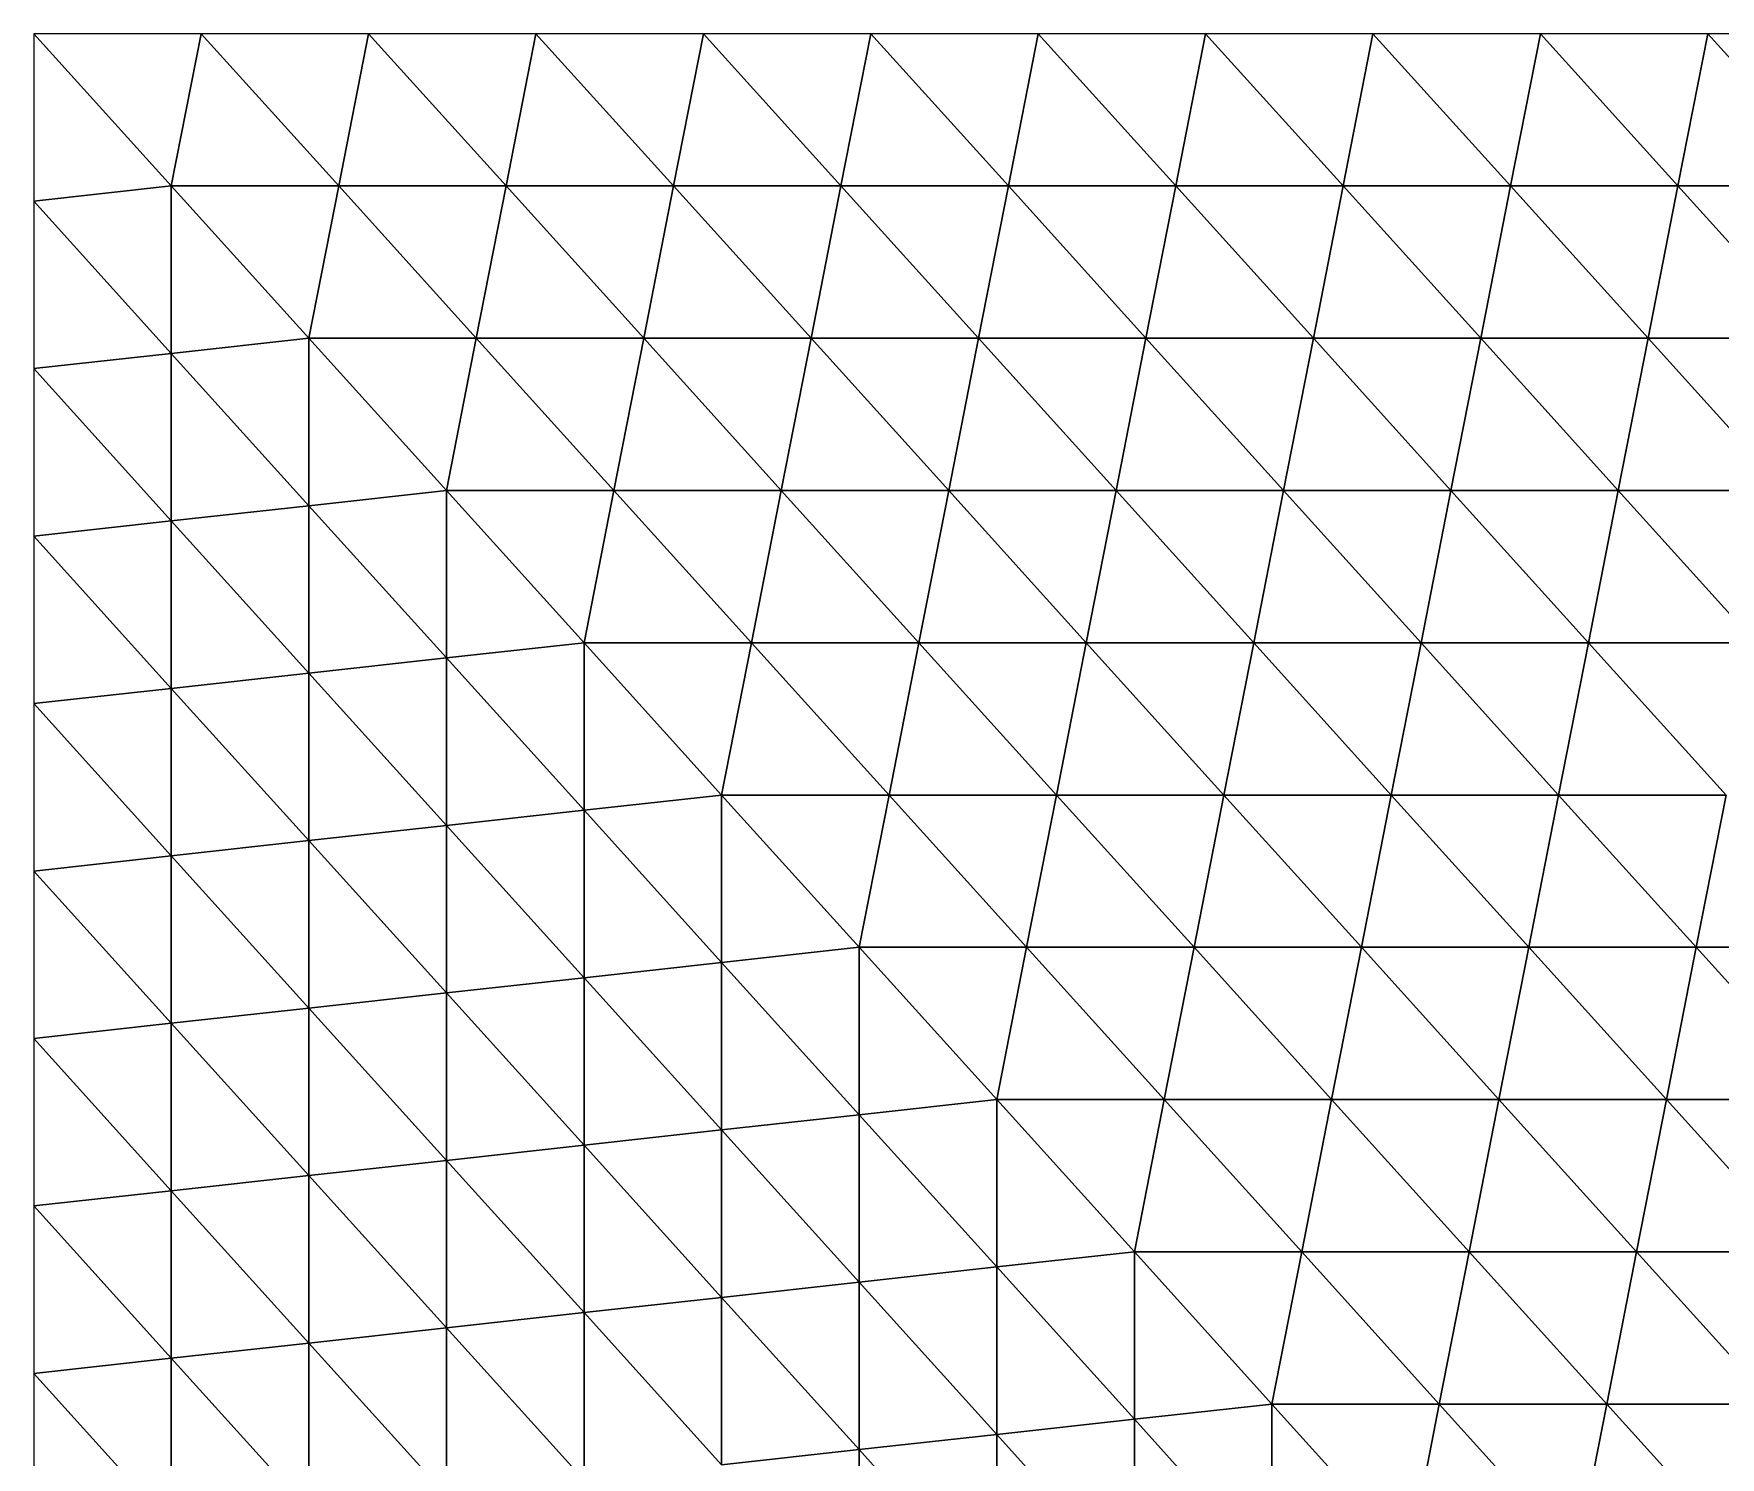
# Model space of a CAD drawing. Extents: x 100 to 350, y 100 to 150.
# Drawn here: x 250 to 265.74, y 136.72 to 150 of the extents above; entities that cross this region are included whole.
import ezdxf

# ---------------------------------------------------------------- set-up
doc = ezdxf.new("R2010")
doc.units = 0

msp = doc.modelspace()

# ---------------------------------------------------------------- linework, layer by layer
at = {"color": 1}
for p, q in [((251.28406, 148.579372), (250, 150)), ((250, 150), (251.28406, 148.579372)), ((251.5625, 150), (251.28406, 148.579372)), ((251.28406, 148.579372), (251.5625, 150)), ((252.84656, 148.579372), (251.5625, 150)), ((251.5625, 150), (252.84656, 148.579372)), ((252.84656, 148.579372), (253.125, 150)), ((253.125, 150), (252.84656, 148.579372)), ((253.125, 150), (254.40906, 148.579372)), ((254.40906, 148.579372), (253.125, 150)), ((254.6875, 150), (254.40906, 148.579372)), ((254.40906, 148.579372), (254.6875, 150)), ((255.97156, 148.579372), (254.6875, 150)), ((254.6875, 150), (255.97156, 148.579372)), ((255.97156, 148.579372), (256.25, 150)), ((256.25, 150), (255.97156, 148.579372)), ((256.25, 150), (257.53406, 148.579372)), ((257.53406, 148.579372), (256.25, 150)), ((257.8125, 150), (257.53406, 148.579372)), ((257.53406, 148.579372), (257.8125, 150)), ((259.09656, 148.579372), (257.8125, 150)), ((257.8125, 150), (259.09656, 148.579372)), ((259.375, 150), (259.09656, 148.579372)), ((259.09656, 148.579372), (259.375, 150)), ((260.65906, 148.579372), (259.375, 150)), ((259.375, 150), (260.65906, 148.579372)), ((260.9375, 150), (260.65906, 148.579372)), ((260.65906, 148.579372), (260.9375, 150)), ((262.22156, 148.579372), (260.9375, 150)), ((260.9375, 150), (262.22156, 148.579372)), ((262.22156, 148.579372), (262.5, 150)), ((262.5, 150), (262.22156, 148.579372)), ((262.5, 150), (263.78406, 148.579372)), ((263.78406, 148.579372), (262.5, 150)), ((264.0625, 150), (263.78406, 148.579372)), ((263.78406, 148.579372), (264.0625, 150)), ((265.34656, 148.579372), (264.0625, 150)), ((264.0625, 150), (265.34656, 148.579372)), ((265.625, 150), (265.34656, 148.579372)), ((265.34656, 148.579372), (265.625, 150)), ((266.90906, 148.579372), (265.625, 150)), ((265.625, 150), (266.90906, 148.579372)), ((251.28406, 148.579372), (250, 148.4375)), ((250, 148.4375), (251.28406, 148.579372)), ((251.28406, 147.016872), (251.28406, 148.579372)), ((252.84656, 148.579372), (251.28406, 148.579372)), ((251.28406, 148.579372), (252.568121, 147.158744)), ((251.28406, 148.579372), (252.84656, 148.579372)), ((252.568121, 147.158744), (251.28406, 148.579372)), ((251.28406, 148.579372), (251.28406, 147.016872)), ((252.568121, 147.158744), (252.84656, 148.579372)), ((252.84656, 148.579372), (252.568121, 147.158744)), ((254.130621, 147.158744), (252.84656, 148.579372)), ((252.84656, 148.579372), (254.130621, 147.158744)), ((254.40906, 148.579372), (252.84656, 148.579372)), ((252.84656, 148.579372), (254.40906, 148.579372)), ((254.130621, 147.158744), (254.40906, 148.579372)), ((254.40906, 148.579372), (254.130621, 147.158744)), ((255.97156, 148.579372), (254.40906, 148.579372)), ((254.40906, 148.579372), (255.693121, 147.158744)), ((254.40906, 148.579372), (255.97156, 148.579372)), ((255.693121, 147.158744), (254.40906, 148.579372)), ((255.693121, 147.158744), (255.97156, 148.579372)), ((255.97156, 148.579372), (255.693121, 147.158744)), ((257.255621, 147.158744), (255.97156, 148.579372)), ((255.97156, 148.579372), (257.255621, 147.158744)), ((257.53406, 148.579372), (255.97156, 148.579372)), ((255.97156, 148.579372), (257.53406, 148.579372)), ((257.53406, 148.579372), (257.255621, 147.158744)), ((257.255621, 147.158744), (257.53406, 148.579372)), ((258.818121, 147.158744), (257.53406, 148.579372)), ((257.53406, 148.579372), (259.09656, 148.579372)), ((259.09656, 148.579372), (257.53406, 148.579372)), ((257.53406, 148.579372), (258.818121, 147.158744)), ((259.09656, 148.579372), (258.818121, 147.158744)), ((258.818121, 147.158744), (259.09656, 148.579372)), ((259.09656, 148.579372), (260.65906, 148.579372)), ((259.09656, 148.579372), (260.380621, 147.158744)), ((260.65906, 148.579372), (259.09656, 148.579372)), ((260.380621, 147.158744), (259.09656, 148.579372)), ((260.380621, 147.158744), (260.65906, 148.579372)), ((260.65906, 148.579372), (260.380621, 147.158744)), ((262.22156, 148.579372), (260.65906, 148.579372)), ((260.65906, 148.579372), (261.943121, 147.158744)), ((260.65906, 148.579372), (262.22156, 148.579372)), ((261.943121, 147.158744), (260.65906, 148.579372)), ((261.943121, 147.158744), (262.22156, 148.579372)), ((262.22156, 148.579372), (261.943121, 147.158744)), ((263.505621, 147.158744), (262.22156, 148.579372)), ((263.78406, 148.579372), (262.22156, 148.579372)), ((262.22156, 148.579372), (263.505621, 147.158744)), ((262.22156, 148.579372), (263.78406, 148.579372)), ((263.78406, 148.579372), (263.505621, 147.158744)), ((263.505621, 147.158744), (263.78406, 148.579372)), ((263.78406, 148.579372), (265.34656, 148.579372)), ((265.068121, 147.158744), (263.78406, 148.579372)), ((265.34656, 148.579372), (263.78406, 148.579372)), ((263.78406, 148.579372), (265.068121, 147.158744)), ((265.34656, 148.579372), (265.068121, 147.158744)), ((265.068121, 147.158744), (265.34656, 148.579372)), ((265.34656, 148.579372), (266.90906, 148.579372)), ((265.34656, 148.579372), (266.630621, 147.158744)), ((266.90906, 148.579372), (265.34656, 148.579372)), ((266.630621, 147.158744), (265.34656, 148.579372)), ((250, 148.4375), (251.28406, 147.016872)), ((251.28406, 147.016872), (250, 148.4375)), ((251.28406, 147.016872), (252.568121, 147.158744)), ((252.568121, 147.158744), (251.28406, 147.016872)), ((254.130621, 147.158744), (252.568121, 147.158744)), ((252.568121, 147.158744), (253.852181, 145.738116)), ((253.852181, 145.738116), (252.568121, 147.158744)), ((252.568121, 147.158744), (252.568121, 145.596244)), ((252.568121, 147.158744), (254.130621, 147.158744)), ((252.568121, 145.596244), (252.568121, 147.158744)), ((253.852181, 145.738116), (254.130621, 147.158744)), ((254.130621, 147.158744), (253.852181, 145.738116)), ((255.414681, 145.738116), (254.130621, 147.158744)), ((254.130621, 147.158744), (255.414681, 145.738116)), ((255.693121, 147.158744), (254.130621, 147.158744)), ((254.130621, 147.158744), (255.693121, 147.158744)), ((255.414681, 145.738116), (255.693121, 147.158744)), ((255.693121, 147.158744), (255.414681, 145.738116)), ((255.693121, 147.158744), (257.255621, 147.158744)), ((256.977181, 145.738116), (255.693121, 147.158744)), ((257.255621, 147.158744), (255.693121, 147.158744)), ((255.693121, 147.158744), (256.977181, 145.738116)), ((257.255621, 147.158744), (256.977181, 145.738116)), ((256.977181, 145.738116), (257.255621, 147.158744)), ((257.255621, 147.158744), (258.818121, 147.158744)), ((257.255621, 147.158744), (258.539681, 145.738116)), ((258.818121, 147.158744), (257.255621, 147.158744)), ((258.539681, 145.738116), (257.255621, 147.158744)), ((258.818121, 147.158744), (258.539681, 145.738116)), ((258.539681, 145.738116), (258.818121, 147.158744)), ((260.380621, 147.158744), (258.818121, 147.158744)), ((258.818121, 147.158744), (260.102181, 145.738116)), ((260.102181, 145.738116), (258.818121, 147.158744)), ((258.818121, 147.158744), (260.380621, 147.158744)), ((260.102181, 145.738116), (260.380621, 147.158744)), ((260.380621, 147.158744), (260.102181, 145.738116)), ((261.664681, 145.738116), (260.380621, 147.158744)), ((260.380621, 147.158744), (261.664681, 145.738116)), ((261.943121, 147.158744), (260.380621, 147.158744)), ((260.380621, 147.158744), (261.943121, 147.158744)), ((261.664681, 145.738116), (261.943121, 147.158744)), ((261.943121, 147.158744), (261.664681, 145.738116)), ((261.943121, 147.158744), (263.505621, 147.158744)), ((263.227181, 145.738116), (261.943121, 147.158744)), ((263.505621, 147.158744), (261.943121, 147.158744)), ((261.943121, 147.158744), (263.227181, 145.738116)), ((263.505621, 147.158744), (263.227181, 145.738116)), ((263.227181, 145.738116), (263.505621, 147.158744)), ((263.505621, 147.158744), (265.068121, 147.158744)), ((263.505621, 147.158744), (264.789681, 145.738116)), ((265.068121, 147.158744), (263.505621, 147.158744)), ((264.789681, 145.738116), (263.505621, 147.158744)), ((264.789681, 145.738116), (265.068121, 147.158744)), ((265.068121, 147.158744), (264.789681, 145.738116)), ((266.630621, 147.158744), (265.068121, 147.158744)), ((265.068121, 147.158744), (266.352181, 145.738116)), ((266.352181, 145.738116), (265.068121, 147.158744)), ((265.068121, 147.158744), (266.630621, 147.158744)), ((251.28406, 147.016872), (250, 146.875)), ((250, 146.875), (251.28406, 147.016872)), ((251.28406, 145.454372), (250, 146.875)), ((250, 146.875), (251.28406, 145.454372)), ((251.28406, 145.454372), (251.28406, 147.016872)), ((252.568121, 145.596244), (251.28406, 147.016872)), ((251.28406, 147.016872), (251.28406, 145.454372)), ((251.28406, 147.016872), (252.568121, 145.596244)), ((253.852181, 145.738116), (252.568121, 145.596244)), ((252.568121, 145.596244), (253.852181, 145.738116)), ((253.852181, 144.175616), (253.852181, 145.738116)), ((255.414681, 145.738116), (253.852181, 145.738116)), ((253.852181, 145.738116), (255.136242, 144.317488)), ((253.852181, 145.738116), (255.414681, 145.738116)), ((255.136242, 144.317488), (253.852181, 145.738116)), ((253.852181, 145.738116), (253.852181, 144.175616)), ((255.136242, 144.317488), (255.414681, 145.738116)), ((255.414681, 145.738116), (255.136242, 144.317488)), ((256.698742, 144.317488), (255.414681, 145.738116)), ((255.414681, 145.738116), (256.698742, 144.317488)), ((256.977181, 145.738116), (255.414681, 145.738116)), ((255.414681, 145.738116), (256.977181, 145.738116)), ((256.977181, 145.738116), (256.698742, 144.317488)), ((256.698742, 144.317488), (256.977181, 145.738116)), ((258.261242, 144.317488), (256.977181, 145.738116)), ((258.539681, 145.738116), (256.977181, 145.738116)), ((256.977181, 145.738116), (258.261242, 144.317488)), ((256.977181, 145.738116), (258.539681, 145.738116)), ((258.539681, 145.738116), (258.261242, 144.317488)), ((258.261242, 144.317488), (258.539681, 145.738116)), ((258.539681, 145.738116), (260.102181, 145.738116)), ((258.539681, 145.738116), (259.823742, 144.317488)), ((260.102181, 145.738116), (258.539681, 145.738116)), ((259.823742, 144.317488), (258.539681, 145.738116)), ((259.823742, 144.317488), (260.102181, 145.738116)), ((260.102181, 145.738116), (259.823742, 144.317488)), ((261.664681, 145.738116), (260.102181, 145.738116)), ((260.102181, 145.738116), (261.386242, 144.317488)), ((260.102181, 145.738116), (261.664681, 145.738116)), ((261.386242, 144.317488), (260.102181, 145.738116)), ((261.386242, 144.317488), (261.664681, 145.738116)), ((261.664681, 145.738116), (261.386242, 144.317488)), ((262.948742, 144.317488), (261.664681, 145.738116)), ((261.664681, 145.738116), (262.948742, 144.317488)), ((263.227181, 145.738116), (261.664681, 145.738116)), ((261.664681, 145.738116), (263.227181, 145.738116)), ((262.948742, 144.317488), (263.227181, 145.738116)), ((263.227181, 145.738116), (262.948742, 144.317488)), ((264.789681, 145.738116), (263.227181, 145.738116)), ((263.227181, 145.738116), (264.511242, 144.317488)), ((264.511242, 144.317488), (263.227181, 145.738116)), ((263.227181, 145.738116), (264.789681, 145.738116)), ((264.511242, 144.317488), (264.789681, 145.738116)), ((264.789681, 145.738116), (264.511242, 144.317488)), ((266.073742, 144.317488), (264.789681, 145.738116)), ((264.789681, 145.738116), (266.073742, 144.317488)), ((266.352181, 145.738116), (264.789681, 145.738116)), ((264.789681, 145.738116), (266.352181, 145.738116)), ((251.28406, 145.454372), (250, 145.3125)), ((250, 145.3125), (251.28406, 145.454372)), ((251.28406, 145.454372), (252.568121, 145.596244)), ((252.568121, 145.596244), (251.28406, 145.454372)), ((251.28406, 143.891872), (251.28406, 145.454372)), ((252.568121, 144.033744), (251.28406, 145.454372)), ((251.28406, 145.454372), (251.28406, 143.891872)), ((251.28406, 145.454372), (252.568121, 144.033744)), ((252.568121, 145.596244), (253.852181, 144.175616)), ((253.852181, 144.175616), (252.568121, 145.596244)), ((252.568121, 145.596244), (252.568121, 144.033744)), ((252.568121, 144.033744), (252.568121, 145.596244)), ((250, 145.3125), (251.28406, 143.891872)), ((251.28406, 143.891872), (250, 145.3125)), ((253.852181, 144.175616), (255.136242, 144.317488)), ((255.136242, 144.317488), (253.852181, 144.175616)), ((255.136242, 144.317488), (256.698742, 144.317488)), ((256.420302, 142.89686), (255.136242, 144.317488)), ((255.136242, 144.317488), (255.136242, 142.754988)), ((256.698742, 144.317488), (255.136242, 144.317488)), ((255.136242, 144.317488), (256.420302, 142.89686)), ((255.136242, 142.754988), (255.136242, 144.317488)), ((256.698742, 144.317488), (256.420302, 142.89686)), ((256.420302, 142.89686), (256.698742, 144.317488)), ((256.698742, 144.317488), (258.261242, 144.317488)), ((258.261242, 144.317488), (256.698742, 144.317488)), ((256.698742, 144.317488), (257.982802, 142.89686)), ((257.982802, 142.89686), (256.698742, 144.317488)), ((258.261242, 144.317488), (257.982802, 142.89686)), ((257.982802, 142.89686), (258.261242, 144.317488)), ((259.823742, 144.317488), (258.261242, 144.317488)), ((258.261242, 144.317488), (259.545302, 142.89686)), ((259.545302, 142.89686), (258.261242, 144.317488)), ((258.261242, 144.317488), (259.823742, 144.317488)), ((259.545302, 142.89686), (259.823742, 144.317488)), ((259.823742, 144.317488), (259.545302, 142.89686)), ((261.107802, 142.89686), (259.823742, 144.317488)), ((259.823742, 144.317488), (261.386242, 144.317488)), ((261.386242, 144.317488), (259.823742, 144.317488)), ((259.823742, 144.317488), (261.107802, 142.89686)), ((261.107802, 142.89686), (261.386242, 144.317488)), ((261.386242, 144.317488), (261.107802, 142.89686)), ((262.948742, 144.317488), (261.386242, 144.317488)), ((261.386242, 144.317488), (262.670302, 142.89686)), ((261.386242, 144.317488), (262.948742, 144.317488)), ((262.670302, 142.89686), (261.386242, 144.317488)), ((262.670302, 142.89686), (262.948742, 144.317488)), ((262.948742, 144.317488), (262.670302, 142.89686)), ((264.232802, 142.89686), (262.948742, 144.317488)), ((264.511242, 144.317488), (262.948742, 144.317488)), ((262.948742, 144.317488), (264.232802, 142.89686)), ((262.948742, 144.317488), (264.511242, 144.317488)), ((264.511242, 144.317488), (264.232802, 142.89686)), ((264.232802, 142.89686), (264.511242, 144.317488)), ((266.073742, 144.317488), (264.511242, 144.317488)), ((264.511242, 144.317488), (265.795302, 142.89686)), ((264.511242, 144.317488), (266.073742, 144.317488)), ((265.795302, 142.89686), (264.511242, 144.317488)), ((251.28406, 143.891872), (252.568121, 144.033744)), ((252.568121, 144.033744), (251.28406, 143.891872)), ((252.568121, 144.033744), (253.852181, 144.175616)), ((253.852181, 144.175616), (252.568121, 144.033744)), ((253.852181, 142.613116), (252.568121, 144.033744)), ((252.568121, 144.033744), (252.568121, 142.471244)), ((252.568121, 144.033744), (253.852181, 142.613116)), ((252.568121, 142.471244), (252.568121, 144.033744)), ((253.852181, 142.613116), (253.852181, 144.175616)), ((255.136242, 142.754988), (253.852181, 144.175616)), ((253.852181, 144.175616), (253.852181, 142.613116)), ((253.852181, 144.175616), (255.136242, 142.754988)), ((251.28406, 143.891872), (250, 143.75)), ((250, 143.75), (251.28406, 143.891872)), ((251.28406, 142.329372), (251.28406, 143.891872)), ((252.568121, 142.471244), (251.28406, 143.891872)), ((251.28406, 143.891872), (251.28406, 142.329372)), ((251.28406, 143.891872), (252.568121, 142.471244)), ((251.28406, 142.329372), (250, 143.75)), ((250, 143.75), (251.28406, 142.329372)), ((255.136242, 142.754988), (256.420302, 142.89686)), ((256.420302, 142.89686), (255.136242, 142.754988)), ((257.704363, 141.476232), (256.420302, 142.89686)), ((256.420302, 142.89686), (256.420302, 141.33436)), ((256.420302, 142.89686), (257.982802, 142.89686)), ((257.982802, 142.89686), (256.420302, 142.89686)), ((256.420302, 142.89686), (257.704363, 141.476232)), ((256.420302, 141.33436), (256.420302, 142.89686)), ((257.982802, 142.89686), (257.704363, 141.476232)), ((257.704363, 141.476232), (257.982802, 142.89686)), ((259.545302, 142.89686), (257.982802, 142.89686)), ((257.982802, 142.89686), (259.266863, 141.476232)), ((257.982802, 142.89686), (259.545302, 142.89686)), ((259.266863, 141.476232), (257.982802, 142.89686)), ((259.545302, 142.89686), (259.266863, 141.476232)), ((259.266863, 141.476232), (259.545302, 142.89686)), ((260.829363, 141.476232), (259.545302, 142.89686)), ((261.107802, 142.89686), (259.545302, 142.89686)), ((259.545302, 142.89686), (260.829363, 141.476232)), ((259.545302, 142.89686), (261.107802, 142.89686)), ((260.829363, 141.476232), (261.107802, 142.89686)), ((261.107802, 142.89686), (260.829363, 141.476232)), ((262.391863, 141.476232), (261.107802, 142.89686)), ((262.670302, 142.89686), (261.107802, 142.89686)), ((261.107802, 142.89686), (262.391863, 141.476232)), ((261.107802, 142.89686), (262.670302, 142.89686)), ((262.670302, 142.89686), (262.391863, 141.476232)), ((262.391863, 141.476232), (262.670302, 142.89686)), ((263.954363, 141.476232), (262.670302, 142.89686)), ((262.670302, 142.89686), (264.232802, 142.89686)), ((264.232802, 142.89686), (262.670302, 142.89686)), ((262.670302, 142.89686), (263.954363, 141.476232)), ((264.232802, 142.89686), (263.954363, 141.476232)), ((263.954363, 141.476232), (264.232802, 142.89686)), ((264.232802, 142.89686), (265.795302, 142.89686)), ((265.516863, 141.476232), (264.232802, 142.89686)), ((265.795302, 142.89686), (264.232802, 142.89686)), ((264.232802, 142.89686), (265.516863, 141.476232)), ((265.516863, 141.476232), (265.795302, 142.89686)), ((265.795302, 142.89686), (265.516863, 141.476232)), ((253.852181, 142.613116), (255.136242, 142.754988)), ((255.136242, 142.754988), (253.852181, 142.613116)), ((255.136242, 142.754988), (255.136242, 141.192488)), ((256.420302, 141.33436), (255.136242, 142.754988)), ((255.136242, 142.754988), (256.420302, 141.33436)), ((255.136242, 141.192488), (255.136242, 142.754988)), ((251.28406, 142.329372), (252.568121, 142.471244)), ((252.568121, 142.471244), (251.28406, 142.329372)), ((253.852181, 142.613116), (252.568121, 142.471244)), ((252.568121, 142.471244), (253.852181, 142.613116)), ((252.568121, 142.471244), (253.852181, 141.050616)), ((253.852181, 141.050616), (252.568121, 142.471244)), ((252.568121, 142.471244), (252.568121, 140.908744)), ((252.568121, 140.908744), (252.568121, 142.471244)), ((253.852181, 141.050616), (253.852181, 142.613116)), ((255.136242, 141.192488), (253.852181, 142.613116)), ((253.852181, 142.613116), (253.852181, 141.050616)), ((253.852181, 142.613116), (255.136242, 141.192488)), ((251.28406, 142.329372), (250, 142.1875)), ((250, 142.1875), (251.28406, 142.329372)), ((251.28406, 140.766872), (251.28406, 142.329372)), ((252.568121, 140.908744), (251.28406, 142.329372)), ((251.28406, 142.329372), (251.28406, 140.766872)), ((251.28406, 142.329372), (252.568121, 140.908744)), ((250, 142.1875), (251.28406, 140.766872)), ((251.28406, 140.766872), (250, 142.1875)), ((257.704363, 141.476232), (256.420302, 141.33436)), ((256.420302, 141.33436), (257.704363, 141.476232)), ((257.704363, 139.913732), (257.704363, 141.476232)), ((257.704363, 141.476232), (259.266863, 141.476232)), ((259.266863, 141.476232), (257.704363, 141.476232)), ((257.704363, 141.476232), (258.988423, 140.055604)), ((258.988423, 140.055604), (257.704363, 141.476232)), ((257.704363, 141.476232), (257.704363, 139.913732)), ((259.266863, 141.476232), (258.988423, 140.055604)), ((258.988423, 140.055604), (259.266863, 141.476232)), ((259.266863, 141.476232), (260.829363, 141.476232)), ((260.829363, 141.476232), (259.266863, 141.476232)), ((259.266863, 141.476232), (260.550923, 140.055604)), ((260.550923, 140.055604), (259.266863, 141.476232)), ((260.829363, 141.476232), (260.550923, 140.055604)), ((260.550923, 140.055604), (260.829363, 141.476232)), ((262.113423, 140.055604), (260.829363, 141.476232)), ((260.829363, 141.476232), (262.391863, 141.476232)), ((262.391863, 141.476232), (260.829363, 141.476232)), ((260.829363, 141.476232), (262.113423, 140.055604)), ((262.391863, 141.476232), (262.113423, 140.055604)), ((262.113423, 140.055604), (262.391863, 141.476232)), ((262.391863, 141.476232), (263.954363, 141.476232)), ((263.954363, 141.476232), (262.391863, 141.476232)), ((262.391863, 141.476232), (263.675923, 140.055604)), ((263.675923, 140.055604), (262.391863, 141.476232)), ((263.954363, 141.476232), (263.675923, 140.055604)), ((263.675923, 140.055604), (263.954363, 141.476232)), ((265.516863, 141.476232), (263.954363, 141.476232)), ((263.954363, 141.476232), (265.238423, 140.055604)), ((265.238423, 140.055604), (263.954363, 141.476232)), ((263.954363, 141.476232), (265.516863, 141.476232)), ((265.238423, 140.055604), (265.516863, 141.476232)), ((265.516863, 141.476232), (265.238423, 140.055604)), ((266.800923, 140.055604), (265.516863, 141.476232)), ((265.516863, 141.476232), (266.800923, 140.055604)), ((267.079363, 141.476232), (265.516863, 141.476232)), ((265.516863, 141.476232), (267.079363, 141.476232)), ((255.136242, 141.192488), (256.420302, 141.33436)), ((256.420302, 141.33436), (255.136242, 141.192488)), ((256.420302, 141.33436), (257.704363, 139.913732)), ((256.420302, 141.33436), (256.420302, 139.77186)), ((257.704363, 139.913732), (256.420302, 141.33436)), ((256.420302, 139.77186), (256.420302, 141.33436)), ((253.852181, 141.050616), (252.568121, 140.908744)), ((252.568121, 140.908744), (253.852181, 141.050616)), ((255.136242, 141.192488), (253.852181, 141.050616)), ((253.852181, 141.050616), (255.136242, 141.192488)), ((253.852181, 139.488116), (253.852181, 141.050616)), ((253.852181, 141.050616), (255.136242, 139.629988)), ((255.136242, 139.629988), (253.852181, 141.050616)), ((253.852181, 141.050616), (253.852181, 139.488116)), ((255.136242, 139.629988), (255.136242, 141.192488)), ((255.136242, 141.192488), (256.420302, 139.77186)), ((256.420302, 139.77186), (255.136242, 141.192488)), ((255.136242, 141.192488), (255.136242, 139.629988)), ((252.568121, 140.908744), (251.28406, 140.766872)), ((251.28406, 140.766872), (252.568121, 140.908744)), ((252.568121, 140.908744), (253.852181, 139.488116)), ((252.568121, 139.346244), (252.568121, 140.908744)), ((253.852181, 139.488116), (252.568121, 140.908744)), ((252.568121, 140.908744), (252.568121, 139.346244)), ((251.28406, 140.766872), (250, 140.625)), ((250, 140.625), (251.28406, 140.766872)), ((251.28406, 139.204372), (251.28406, 140.766872)), ((251.28406, 140.766872), (252.568121, 139.346244)), ((252.568121, 139.346244), (251.28406, 140.766872)), ((251.28406, 140.766872), (251.28406, 139.204372)), ((250, 140.625), (251.28406, 139.204372)), ((251.28406, 139.204372), (250, 140.625)), ((257.704363, 139.913732), (258.988423, 140.055604)), ((258.988423, 140.055604), (257.704363, 139.913732)), ((260.272484, 138.634976), (258.988423, 140.055604)), ((258.988423, 140.055604), (258.988423, 138.493104)), ((258.988423, 140.055604), (260.550923, 140.055604)), ((260.550923, 140.055604), (258.988423, 140.055604)), ((258.988423, 140.055604), (260.272484, 138.634976)), ((258.988423, 138.493104), (258.988423, 140.055604)), ((260.550923, 140.055604), (260.272484, 138.634976)), ((260.272484, 138.634976), (260.550923, 140.055604)), ((260.550923, 140.055604), (262.113423, 140.055604)), ((260.550923, 140.055604), (261.834984, 138.634976)), ((262.113423, 140.055604), (260.550923, 140.055604)), ((261.834984, 138.634976), (260.550923, 140.055604)), ((262.113423, 140.055604), (261.834984, 138.634976)), ((261.834984, 138.634976), (262.113423, 140.055604)), ((263.397484, 138.634976), (262.113423, 140.055604)), ((262.113423, 140.055604), (263.675923, 140.055604)), ((263.675923, 140.055604), (262.113423, 140.055604)), ((262.113423, 140.055604), (263.397484, 138.634976)), ((263.675923, 140.055604), (263.397484, 138.634976)), ((263.397484, 138.634976), (263.675923, 140.055604)), ((263.675923, 140.055604), (265.238423, 140.055604)), ((263.675923, 140.055604), (264.959984, 138.634976)), ((265.238423, 140.055604), (263.675923, 140.055604)), ((264.959984, 138.634976), (263.675923, 140.055604)), ((264.959984, 138.634976), (265.238423, 140.055604)), ((265.238423, 140.055604), (264.959984, 138.634976)), ((266.800923, 140.055604), (265.238423, 140.055604)), ((265.238423, 140.055604), (266.522484, 138.634976)), ((265.238423, 140.055604), (266.800923, 140.055604)), ((266.522484, 138.634976), (265.238423, 140.055604)), ((256.420302, 139.77186), (257.704363, 139.913732)), ((257.704363, 139.913732), (256.420302, 139.77186)), ((257.704363, 138.351232), (257.704363, 139.913732)), ((258.988423, 138.493104), (257.704363, 139.913732)), ((257.704363, 139.913732), (257.704363, 138.351232)), ((257.704363, 139.913732), (258.988423, 138.493104)), ((255.136242, 139.629988), (253.852181, 139.488116)), ((253.852181, 139.488116), (255.136242, 139.629988)), ((256.420302, 139.77186), (255.136242, 139.629988)), ((255.136242, 139.629988), (256.420302, 139.77186)), ((255.136242, 138.067488), (255.136242, 139.629988)), ((255.136242, 139.629988), (256.420302, 138.20936)), ((255.136242, 139.629988), (255.136242, 138.067488)), ((256.420302, 138.20936), (255.136242, 139.629988)), ((256.420302, 139.77186), (257.704363, 138.351232)), ((257.704363, 138.351232), (256.420302, 139.77186)), ((256.420302, 139.77186), (256.420302, 138.20936)), ((256.420302, 138.20936), (256.420302, 139.77186)), ((253.852181, 139.488116), (252.568121, 139.346244)), ((252.568121, 139.346244), (253.852181, 139.488116)), ((253.852181, 139.488116), (255.136242, 138.067488)), ((253.852181, 137.925616), (253.852181, 139.488116)), ((255.136242, 138.067488), (253.852181, 139.488116)), ((253.852181, 139.488116), (253.852181, 137.925616)), ((252.568121, 139.346244), (251.28406, 139.204372)), ((251.28406, 139.204372), (252.568121, 139.346244)), ((252.568121, 139.346244), (253.852181, 137.925616)), ((252.568121, 137.783744), (252.568121, 139.346244)), ((253.852181, 137.925616), (252.568121, 139.346244)), ((252.568121, 139.346244), (252.568121, 137.783744)), ((250, 139.0625), (251.28406, 139.204372)), ((251.28406, 139.204372), (250, 139.0625)), ((251.28406, 139.204372), (252.568121, 137.783744)), ((251.28406, 137.641872), (251.28406, 139.204372)), ((252.568121, 137.783744), (251.28406, 139.204372)), ((251.28406, 139.204372), (251.28406, 137.641872)), ((250, 139.0625), (251.28406, 137.641872)), ((251.28406, 137.641872), (250, 139.0625)), ((258.988423, 138.493104), (260.272484, 138.634976)), ((260.272484, 138.634976), (258.988423, 138.493104)), ((261.556544, 137.214348), (260.272484, 138.634976)), ((260.272484, 138.634976), (260.272484, 137.072476)), ((261.834984, 138.634976), (260.272484, 138.634976)), ((260.272484, 138.634976), (261.556544, 137.214348)), ((260.272484, 138.634976), (261.834984, 138.634976)), ((260.272484, 137.072476), (260.272484, 138.634976)), ((261.834984, 138.634976), (261.556544, 137.214348)), ((261.556544, 137.214348), (261.834984, 138.634976)), ((261.834984, 138.634976), (263.397484, 138.634976)), ((263.397484, 138.634976), (261.834984, 138.634976)), ((261.834984, 138.634976), (263.119044, 137.214348)), ((263.119044, 137.214348), (261.834984, 138.634976)), ((263.397484, 138.634976), (263.119044, 137.214348)), ((263.119044, 137.214348), (263.397484, 138.634976)), ((264.959984, 138.634976), (263.397484, 138.634976)), ((263.397484, 138.634976), (264.681544, 137.214348)), ((264.681544, 137.214348), (263.397484, 138.634976)), ((263.397484, 138.634976), (264.959984, 138.634976)), ((264.681544, 137.214348), (264.959984, 138.634976)), ((264.959984, 138.634976), (264.681544, 137.214348)), ((266.244044, 137.214348), (264.959984, 138.634976)), ((266.522484, 138.634976), (264.959984, 138.634976)), ((264.959984, 138.634976), (266.244044, 137.214348)), ((264.959984, 138.634976), (266.522484, 138.634976)), ((257.704363, 138.351232), (258.988423, 138.493104)), ((258.988423, 138.493104), (257.704363, 138.351232)), ((260.272484, 137.072476), (258.988423, 138.493104)), ((258.988423, 138.493104), (258.988423, 136.930604)), ((258.988423, 136.930604), (258.988423, 138.493104)), ((258.988423, 138.493104), (260.272484, 137.072476)), ((256.420302, 138.20936), (255.136242, 138.067488)), ((255.136242, 138.067488), (256.420302, 138.20936)), ((256.420302, 138.20936), (257.704363, 138.351232)), ((257.704363, 138.351232), (256.420302, 138.20936)), ((256.420302, 138.20936), (256.420302, 136.64686)), ((257.704363, 136.788732), (256.420302, 138.20936)), ((256.420302, 138.20936), (257.704363, 136.788732)), ((256.420302, 136.64686), (256.420302, 138.20936)), ((258.988423, 136.930604), (257.704363, 138.351232)), ((257.704363, 138.351232), (257.704363, 136.788732)), ((257.704363, 136.788732), (257.704363, 138.351232)), ((257.704363, 138.351232), (258.988423, 136.930604)), ((253.852181, 137.925616), (255.136242, 138.067488)), ((255.136242, 138.067488), (253.852181, 137.925616)), ((256.420302, 136.64686), (255.136242, 138.067488)), ((255.136242, 138.067488), (255.136242, 136.504988)), ((255.136242, 138.067488), (256.420302, 136.64686)), ((255.136242, 136.504988), (255.136242, 138.067488)), ((253.852181, 137.925616), (252.568121, 137.783744)), ((252.568121, 137.783744), (253.852181, 137.925616)), ((253.852181, 136.363116), (253.852181, 137.925616)), ((255.136242, 136.504988), (253.852181, 137.925616)), ((253.852181, 137.925616), (253.852181, 136.363116)), ((253.852181, 137.925616), (255.136242, 136.504988)), ((252.568121, 137.783744), (251.28406, 137.641872)), ((251.28406, 137.641872), (252.568121, 137.783744)), ((253.852181, 136.363116), (252.568121, 137.783744)), ((252.568121, 137.783744), (252.568121, 136.221244)), ((252.568121, 137.783744), (253.852181, 136.363116)), ((252.568121, 136.221244), (252.568121, 137.783744)), ((251.28406, 137.641872), (250, 137.5)), ((250, 137.5), (251.28406, 137.641872)), ((251.28406, 136.079372), (251.28406, 137.641872)), ((251.28406, 137.641872), (252.568121, 136.221244)), ((251.28406, 137.641872), (251.28406, 136.079372)), ((252.568121, 136.221244), (251.28406, 137.641872)), ((251.28406, 136.079372), (250, 137.5)), ((250, 137.5), (251.28406, 136.079372)), ((260.272484, 137.072476), (261.556544, 137.214348)), ((261.556544, 137.214348), (260.272484, 137.072476)), ((262.840605, 135.79372), (261.556544, 137.214348)), ((261.556544, 137.214348), (261.556544, 135.651848)), ((261.556544, 137.214348), (263.119044, 137.214348)), ((263.119044, 137.214348), (261.556544, 137.214348)), ((261.556544, 137.214348), (262.840605, 135.79372)), ((261.556544, 135.651848), (261.556544, 137.214348)), ((263.119044, 137.214348), (262.840605, 135.79372)), ((262.840605, 135.79372), (263.119044, 137.214348)), ((263.119044, 137.214348), (264.681544, 137.214348)), ((263.119044, 137.214348), (264.403105, 135.79372)), ((264.681544, 137.214348), (263.119044, 137.214348)), ((264.403105, 135.79372), (263.119044, 137.214348)), ((264.681544, 137.214348), (264.403105, 135.79372)), ((264.403105, 135.79372), (264.681544, 137.214348)), ((265.965605, 135.79372), (264.681544, 137.214348)), ((264.681544, 137.214348), (266.244044, 137.214348)), ((266.244044, 137.214348), (264.681544, 137.214348)), ((264.681544, 137.214348), (265.965605, 135.79372)), ((258.988423, 136.930604), (260.272484, 137.072476)), ((260.272484, 137.072476), (258.988423, 136.930604)), ((260.272484, 137.072476), (260.272484, 135.509976)), ((261.556544, 135.651848), (260.272484, 137.072476)), ((260.272484, 137.072476), (261.556544, 135.651848)), ((260.272484, 135.509976), (260.272484, 137.072476)), ((258.988423, 136.930604), (257.704363, 136.788732)), ((257.704363, 136.788732), (258.988423, 136.930604)), ((258.988423, 135.368104), (258.988423, 136.930604)), ((260.272484, 135.509976), (258.988423, 136.930604)), ((258.988423, 136.930604), (258.988423, 135.368104)), ((258.988423, 136.930604), (260.272484, 135.509976)), ((256.420302, 136.64686), (257.704363, 136.788732)), ((257.704363, 136.788732), (256.420302, 136.64686)), ((257.704363, 136.788732), (258.988423, 135.368104)), ((257.704363, 136.788732), (257.704363, 135.226232)), ((258.988423, 135.368104), (257.704363, 136.788732)), ((257.704363, 135.226232), (257.704363, 136.788732))]:
    msp.add_line(p, q, dxfattribs=at)
at = {"color": 7}
for p, q in [((250, 150), (250, 148.4375)), ((251.5625, 150), (250, 150)), ((253.125, 150), (251.5625, 150)), ((254.6875, 150), (253.125, 150)), ((256.25, 150), (254.6875, 150)), ((257.8125, 150), (256.25, 150)), ((259.375, 150), (257.8125, 150)), ((260.9375, 150), (259.375, 150)), ((262.5, 150), (260.9375, 150)), ((264.0625, 150), (262.5, 150)), ((265.625, 150), (264.0625, 150)), ((267.1875, 150), (265.625, 150)), ((250, 148.4375), (250, 146.875)), ((250, 146.875), (250, 145.3125)), ((250, 145.3125), (250, 143.75)), ((250, 143.75), (250, 142.1875)), ((250, 142.1875), (250, 140.625)), ((250, 140.625), (250, 139.0625)), ((250, 139.0625), (250, 137.5)), ((250, 137.5), (250, 135.9375))]:
    msp.add_line(p, q, dxfattribs=at)

doc.saveas('drawing.dxf')
